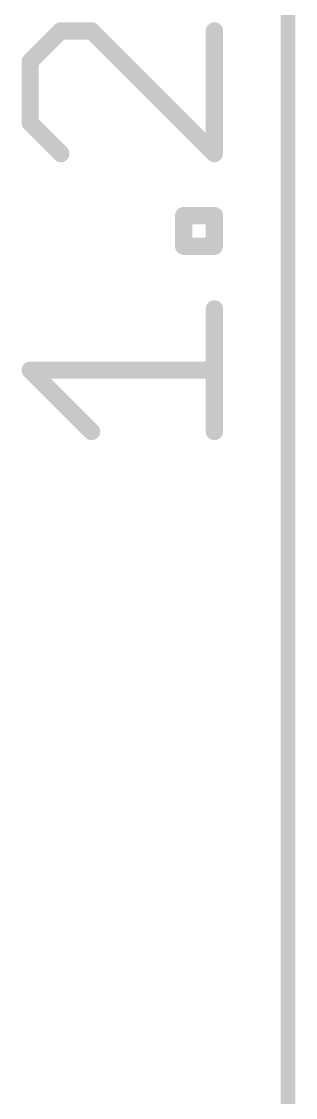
# Model space of a CAD drawing. Extents: x -22.8 to 21.3, y -24.2 to 20.5.
# Drawn here: x -22.8 to -20.38, y -8.29 to 1.22 of the extents above; entities that cross this region are included whole.
import ezdxf

# ---------------------------------------------------------------- set-up
doc = ezdxf.new("R2010")
doc.units = 0
doc.layers.add('47', color=253, linetype='CONTINUOUS')

msp = doc.modelspace()

# ---------------------------------------------------------------- linework, layer by layer
at = {"layer": '47'}
for points, const_width in [([(-20.447, -15.175), (-20.447, 15.175)], 0.13), ([(-22.4535, 1.1352), (-22.7247, 0.864)], 0.1524), ([(-22.1824, 1.1352), (-22.4535, 1.1352)], 0.1524), ([(-21.0977, 0.0505), (-22.1824, 1.1352)], 0.1524), ([(-21.0977, 1.1352), (-21.0977, 0.0505)], 0.1524), ([(-22.7247, 0.864), (-22.7247, 0.3217)], 0.1524), ([(-22.7247, 0.3217), (-22.4535, 0.0505)], 0.1524), ([(-21.3689, -0.768), (-21.3689, -0.4969)], 0.1524), ([(-21.3689, -0.4969), (-21.0977, -0.4969)], 0.1524), ([(-21.0977, -0.4969), (-21.0977, -0.768)], 0.1524), ([(-21.0977, -0.768), (-21.3689, -0.768)], 0.1524), ([(-21.0977, -2.4052), (-21.0977, -1.3205)], 0.1524), ([(-22.1824, -2.4052), (-22.7247, -1.8629)], 0.1524), ([(-22.7247, -1.8629), (-21.0977, -1.8629)], 0.1524)]:
    msp.add_lwpolyline(points, dxfattribs=dict(at, const_width=const_width))
at = {"layer": '47', "const_width": 0.0762}
for points in [[(-22.4535, 1.1733, 1), (-22.4535, 1.0971)], [(-22.4266, 1.1083, 1), (-22.4805, 1.1621)], [(-22.1554, 1.1621, 1), (-22.2093, 1.1083)], [(-22.1824, 1.0971, 1), (-22.1824, 1.1733)], [(-21.0596, 1.1352, 1), (-21.1358, 1.1352)], [(-22.6866, 0.864, 1), (-22.7628, 0.864)], [(-22.7516, 0.891, 1), (-22.6977, 0.8371)], [(-22.6977, 0.3486, 1), (-22.7516, 0.2948)], [(-22.7628, 0.3217, 1), (-22.6866, 0.3217)], [(-22.4805, 0.0236, 1), (-22.4266, 0.0775)], [(-21.1246, 0.0236, 1), (-21.0708, 0.0775)], [(-21.1358, 0.0505, 1), (-21.0596, 0.0505)], [(-21.3308, -0.4969, 1), (-21.407, -0.4969)], [(-21.3689, -0.4588, 1), (-21.3689, -0.535)], [(-21.0596, -0.4969, 1), (-21.1358, -0.4969)], [(-21.0977, -0.535, 1), (-21.0977, -0.4588)], [(-21.3689, -0.7299, 1), (-21.3689, -0.8061)], [(-21.407, -0.768, 1), (-21.3308, -0.768)], [(-21.1358, -0.768, 1), (-21.0596, -0.768)], [(-21.0977, -0.8061, 1), (-21.0977, -0.7299)], [(-21.0596, -1.3205, 1), (-21.1358, -1.3205)], [(-22.6977, -1.8359, 1), (-22.7516, -1.8898)], [(-22.7247, -1.8248, 1), (-22.7247, -1.901)], [(-21.0977, -1.901, 1), (-21.0977, -1.8248)], [(-22.2093, -2.4321, 1), (-22.1554, -2.3782)], [(-21.1358, -2.4052, 1), (-21.0596, -2.4052)]]:
    msp.add_lwpolyline(points, format="xyb", dxfattribs=at)

doc.saveas('drawing.dxf')
